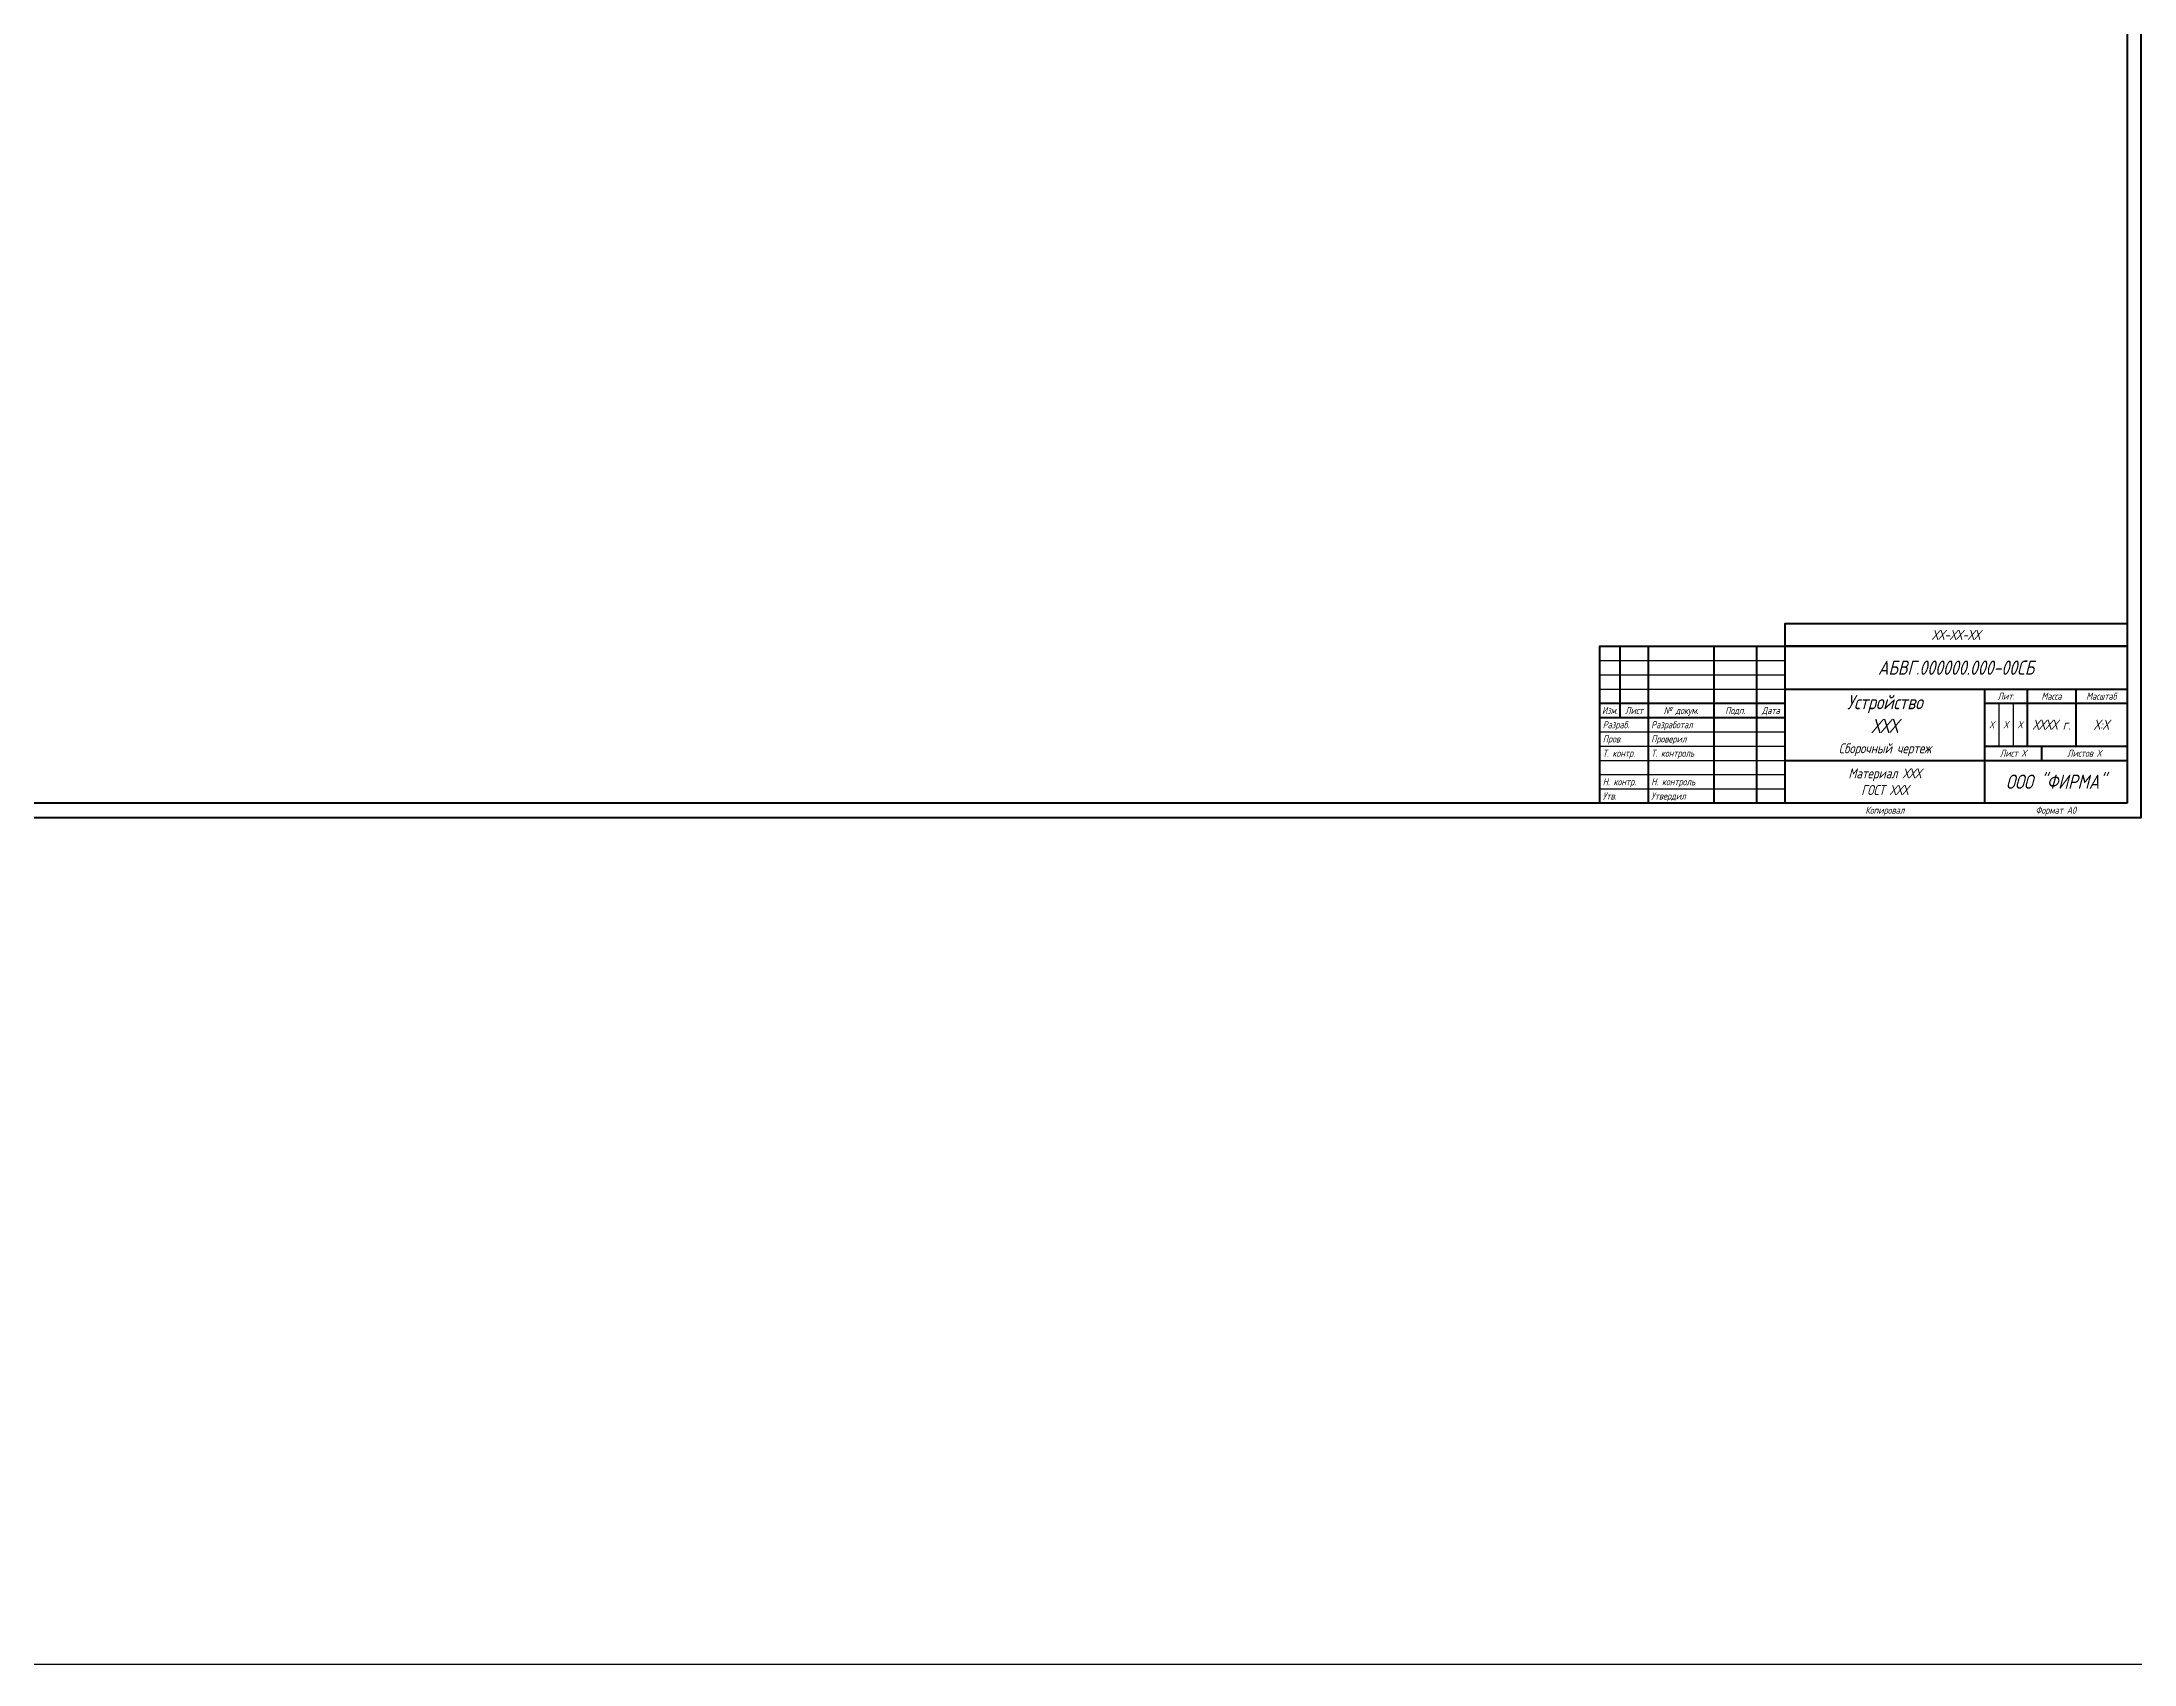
# Model space of a CAD drawing. Header units: inches. Extents: x 0 to 5320, y -3514 to 0.
# Drawn here: x 3394 to 4128, y -3514 to -2945 of the extents above; entities that cross this region are included whole.
import ezdxf

# ---------------------------------------------------------------- set-up
doc = ezdxf.new("R2010")
doc.units = ezdxf.units.IN
doc.header["$MEASUREMENT"] = 0
doc.layers.get('Defpoints').update_dxf_attribs({"color": 30})
doc.styles.add('GOST_A_05.0', font='GOST_A.TTF', dxfattribs={"height": 5})
doc.styles.add('GOST_B_02.5', font='GOST_A.TTF', dxfattribs={"height": 2.5})
doc.styles.add('GOST_B_03.5', font='GOST_A.TTF', dxfattribs={"height": 3.5})

msp = doc.modelspace()

# ---------------------------------------------------------------- linework, layer by layer
at = {"lineweight": 50}
for p, q in [((3948, -3157), (3948, -3182)), ((3958, -3157), (3958, -3212)), ((3981, -3157), (3981, -3212)), ((3996, -3157), (3996, -3212)), ((3941, -3177), (4006, -3177)), ((4006, -3172), (4126, -3172)), ((4076, -3172), (4076, -3212)), ((4076, -3177), (4126, -3177)), ((4091, -3172), (4091, -3192)), ((4108, -3172), (4108, -3192)), ((3941, -3182), (4006, -3182)), ((4076, -3192), (4126, -3192)), ((4096, -3192), (4096, -3197)), ((4006, -3197), (4126, -3197))]:
    msp.add_line(p, q, dxfattribs=at)
for p, q in [((3981, -3157), (3996, -3157)), ((0, -3514), (5320, -3514))]:
    msp.add_line(p, q)
at = {"lineweight": 25}
for p, q in [((3941, -3162), (4006, -3162)), ((3941, -3167), (4006, -3167)), ((3941, -3172), (4006, -3172)), ((4081, -3177), (4081, -3192)), ((4086, -3177), (4086, -3192)), ((3941, -3187), (4006, -3187)), ((3941, -3192), (4006, -3192)), ((3941, -3197), (4006, -3197)), ((3941, -3202), (4006, -3202)), ((3941, -3207), (4006, -3207))]:
    msp.add_line(p, q, dxfattribs=at)
at = {"lineweight": 50}
for points in [[(4126, -3212), (2962, -3212), (2962, -2381), (4126, -2381)], [(4126, -3157), (4006, -3157), (4006, -3149), (4126, -3149)], [(4126, -3212), (3941, -3212), (3941, -3157), (4126, -3157)], [(4126, -3212), (4006, -3212), (4006, -3157), (4126, -3157)]]:
    msp.add_lwpolyline(points, close=True, dxfattribs=at)
at = {"layer": 'Defpoints', "lineweight": 50}
msp.add_lwpolyline([(2942, -3217), (4131, -3217), (4131, -2376), (2942, -2376)], close=True, dxfattribs=at)

# ---------------------------------------------------------------- texts
at = {"color": 1, "lineweight": 13}
for s, insert, char_height, width, attachment_point, style in [('{\\fGOST type A|b0|i1|c204|p34;ХХ-ХХ-ХХ}', (4066, -3153), 3.5, 120, 5, 'GOST_B_03.5'), ('{\\fGOST type A|b0|i1|c204|p34;АБВГ.000000.000-00СБ}', (4066, -3164.5), 5, 120, 5, 'GOST_A_05.0'), ('{\\fGOST type A|b0|i1|c204|p34;Устройство\\PХХХ}', (4041, -3180.75), 5, 70, 5, 'GOST_A_05.0'), ('{\\fGOST type A|b0|i1|c204|p34;Разработал}', (3959, -3183.25), 2.5, 22, 1, 'GOST_B_02.5'), ('{\\fGOST type A|b0|i1|c204|p34;Х}', (4078.5, -3184.5), 2.5, 5, 5, 'GOST_B_02.5'), ('{\\fGOST type A|b0|i1|c204|p34;Х}', (4083.5, -3184.5), 2.5, 5, 5, 'GOST_B_02.5'), ('{\\fGOST type A|b0|i1|c204|p34;Х}', (4088.5, -3184.5), 2.5, 5, 5, 'GOST_B_02.5'), ('{\\fGOST type A|b0|i1|c204|p34;ХХХХ г.}', (4099.5, -3184.5), 3.5, 17, 5, 'GOST_B_03.5'), ('{\\fGOST type A|b0|i1|c204|p34;Х:Х}', (4117, -3184.5), 3.5, 18, 5, 'GOST_B_03.5'), ('{\\fGOST type A|b0|i1|c204|p34;Проверил}', (3959, -3188.25), 2.5, 22, 1, 'GOST_B_02.5'), ('{\\fGOST type A|b0|i1|c204|p34;Т. контроль}', (3959, -3193.25), 2.5, 22, 1, 'GOST_B_02.5'), ('{\\fGOST type A|b0|i1|c204|p34;Лист Х}', (4086, -3193.25), 2.5, 20, 2, 'GOST_B_02.5'), ('{\\fGOST type A|b0|i1|c204|p34;Листов Х}', (4111, -3193.25), 2.5, 30, 2, 'GOST_B_02.5'), ('{\\fGOST type A|b0|i1|c204|p34;Материал ХХХ\\PГОСТ ХХХ}', (4041, -3204.5), 3.5, 70, 5, 'GOST_B_03.5'), ('{\\fGOST type A|b0|i1|c204|p34;ООО "ФИРМА"}', (4101, -3204.5), 5, 50, 5, 'GOST_A_05.0'), ('{\\fGOST type A|b0|i1|c204|p34;Утвердил}', (3959, -3208.25), 2.5, 22, 1, 'GOST_B_02.5'), ('{\\fGOST type A|b0|i1|c204|p34;Н. контроль}', (3959, -3203.25), 2.5, 22, 1, 'GOST_B_02.5')]:
    msp.add_mtext(s, dxfattribs=dict(at, insert=insert, char_height=char_height, width=width, attachment_point=attachment_point, style=style))
at = {"lineweight": 13}
for s, insert, char_height, width, attachment_point, style in [('{\\fGOST type A|b0|i1|c204|p34;Изм.}', (3944.5, -3178.25), 2.5, 7, 2, 'GOST_B_02.5'), ('{\\fGOST type A|b0|i1|c204|p34;Лист}', (3953, -3178.25), 2.5, 10, 2, 'GOST_B_02.5'), ('{\\fGOST type A|b0|i1|c204|p34;№ докум.}', (3969.5, -3178.25), 2.5, 23, 2, 'GOST_B_02.5'), ('{\\fGOST type A|b0|i1|c204|p34;Подп.}', (3988.5, -3178.25), 2.5, 15, 2, 'GOST_B_02.5'), ('{\\fGOST type A|b0|i1|c204|p34;Дата}', (4001, -3178.25), 2.5, 10, 2, 'GOST_B_02.5'), ('{\\fGOST type A|b0|i1|c204|p34;Лит.}', (4083.5, -3173.25), 2.5, 15, 2, 'GOST_B_02.5'), ('{\\fGOST type A|b0|i1|c204|p34;Масса}', (4099.5, -3173.25), 2.5, 17, 2, 'GOST_B_02.5'), ('{\\fGOST type A|b0|i1|c204|p34;Масштаб}', (4117, -3173.25), 2.5, 18, 2, 'GOST_B_02.5'), ('{\\fGOST type A|b0|i1|c204|p34;Разраб.}', (3942, -3183.25), 2.5, 16, 1, 'GOST_B_02.5'), ('{\\fGOST type A|b0|i1|c204|p34;Пров.}', (3942, -3188.25), 2.5, 16, 1, 'GOST_B_02.5'), ('{\\fGOST type A|b0|i1|c204|p34;Т. контр.}', (3942, -3193.25), 2.5, 16, 1, 'GOST_B_02.5'), ('{\\fGOST type A|b0|i1|c204|p34;Сборочный чертеж}', (4041, -3193.25), 3.5, 70, 5, 'GOST_B_03.5'), ('{\\fGOST type A|b0|i1|c204|p34;Утв.}', (3942, -3208.25), 2.5, 16, 1, 'GOST_B_02.5'), ('{\\fGOST type A|b0|i1|c204|p34;Н. контр.}', (3942, -3203.25), 2.5, 16, 1, 'GOST_B_02.5'), ('{\\fGOST type A|b0|i1|c204|p34;Копировал}', (4041, -3213.25), 2.5, 70, 2, 'GOST_B_02.5'), ('{\\fGOST type A|b0|i1|c204|p34;Формат А0}', (4101, -3213.25), 2.5, 50, 2, 'GOST_B_02.5')]:
    msp.add_mtext(s, dxfattribs=dict(at, insert=insert, char_height=char_height, width=width, attachment_point=attachment_point, style=style))

doc.saveas('drawing.dxf')
